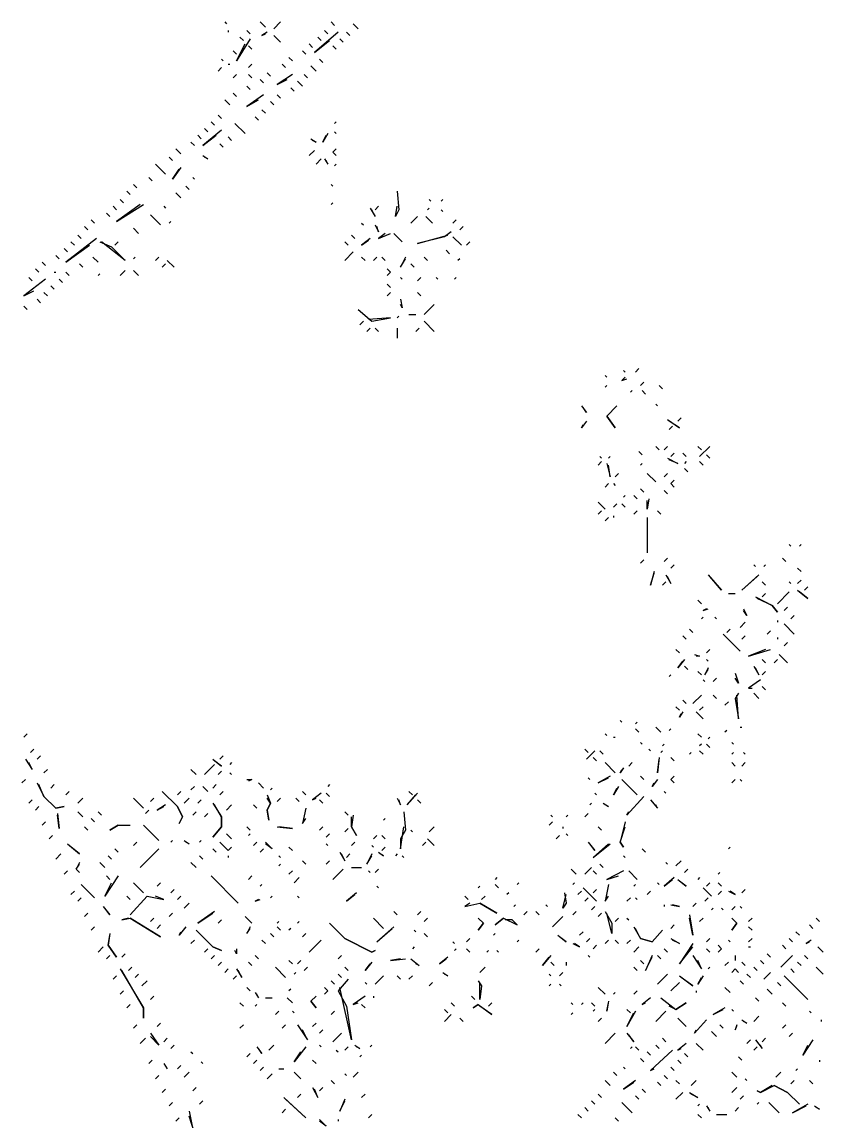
# Model space of a CAD drawing. Extents: x 1 to 2775, y -31 to 2075.
# Drawn here: x 1535.5 to 1614.5, y 611.1 to 719.5 of the extents above; entities that cross this region are included whole.
import ezdxf

# ---------------------------------------------------------------- set-up
doc = ezdxf.new("R2010")
doc.units = 0
doc.layers.add('LINEWORK', color=4, linetype='CONTINUOUS')

msp = doc.modelspace()

# ---------------------------------------------------------------- linework, layer by layer
at = {"layer": 'LINEWORK'}
for points in [[(1555.5, 719.5), (1555.6667, 719.3333)], [(1559, 719.5), (1559.5, 719)], [(1561, 719.5), (1560.3333, 718.8333)], [(1566, 719.5), (1566.3333, 719.1667)], [(1568.1667, 719.3333), (1568.6667, 718.8333)], [(1555.8333, 718.6667), (1555.8333, 718.5)], [(1558, 717.8333), (1556.6667, 715.6667), (1557.5, 717.3333)], [(1557, 718), (1557.3333, 717.6667)], [(1557.6667, 718.6667), (1558, 718.3333)], [(1559.6667, 718.5), (1559.1667, 718.1667), (1559.5, 718.3333)], [(1560.3333, 718.1667), (1561, 717.5)], [(1566.6667, 718.5), (1564.3333, 716.5), (1565.8333, 717.6667)], [(1564.6667, 718), (1565, 717.6667)], [(1565.3333, 718.6667), (1565.6667, 718.3333)], [(1566.8333, 717.8333), (1567.1667, 717.5)], [(1567.5, 718.5), (1567.8333, 718.1667)], [(1556.3333, 716.6667), (1556.6667, 716.3333)], [(1557.8333, 717.1667), (1558.1667, 716.8333)], [(1563.1667, 716.6667), (1563.5, 716.3333)], [(1563.8333, 717.3333), (1564.1667, 717)], [(1566.1667, 717.1667), (1566.5, 716.8333)], [(1555.1667, 715.8333), (1555.3333, 715.6667)], [(1561.8333, 716), (1562.1667, 715.6667)], [(1564.8333, 715.8333), (1565.1667, 715.5)], [(1555.1667, 715), (1554.8333, 714.6667)], [(1555.8333, 715.3333), (1556, 715.3333)], [(1558.1667, 715.3333), (1557.8333, 715)], [(1559.6667, 714.5), (1560, 714.1667)], [(1561.1667, 715.3333), (1561.5, 715)], [(1564, 715.1667), (1564.5, 714.6667)], [(1556.6667, 714.3333), (1556.3333, 714)], [(1557.8333, 714.3333), (1558.1667, 714)], [(1559, 713.8333), (1559.3333, 713.5)], [(1562.1667, 714.3333), (1560.6667, 713.3333), (1561.6667, 713.8333)], [(1562.6667, 713.6667), (1563.1667, 713.1667)], [(1563.3333, 714.3333), (1563.6667, 714)], [(1556.3333, 712.5), (1556.6667, 712.1667)], [(1557.6667, 713.1667), (1558, 712.8333)], [(1559.3333, 712.3333), (1557.6667, 711.1667), (1558.8333, 711.8333)], [(1560.6667, 712.3333), (1561, 712)], [(1562, 713), (1562.3333, 712.6667)], [(1555.5, 711.8333), (1556, 711.3333)], [(1560, 711.6667), (1560.3333, 711.3333)], [(1554.8333, 710.3333), (1555.1667, 710)], [(1558.5, 710.1667), (1558.8333, 709.8333)], [(1559.1667, 710.8333), (1559.5, 710.5)], [(1554.1667, 709.6667), (1554.5, 709.3333)], [(1556.5, 709.5), (1557.5, 708.5)], [(1566.5, 709.6667), (1566.3333, 709.5)], [(1552.8333, 708.3333), (1553.1667, 708)], [(1555.1667, 708.8333), (1553.3333, 707.3333), (1554.6667, 708.3333)], [(1553.5, 709), (1553.8333, 708.6667)], [(1555.8333, 708.1667), (1556.1667, 707.8333)], [(1564, 708), (1564.5, 707.6667), (1564.1667, 707.8333)], [(1565.6667, 708.5), (1565.1667, 707.6667), (1565.5, 708.3333)], [(1566.3333, 708.6667), (1566.5, 708.5)], [(1550.6667, 707), (1551.1667, 706.5)], [(1552.1667, 707.6667), (1552.5, 707.3333)], [(1555, 707.5), (1555.3333, 707.1667)], [(1566.5, 707), (1566.1667, 706.6667), (1566.5, 706.3333), (1566.1667, 706.6667)], [(1550, 706.1667), (1550.3333, 705.8333)], [(1553.3333, 706.3333), (1553.8333, 706), (1553.5, 706.1667)], [(1564.3333, 706.8333), (1563.8333, 706.3333)], [(1565, 706), (1564.5, 705.5)], [(1565.3333, 706), (1565.6667, 705.5), (1565.5, 705.8333)], [(1548.6667, 705.5), (1549.6667, 704.5)], [(1551.1667, 705.1667), (1550.3333, 704), (1551, 705)], [(1566.5, 705.5), (1566.3333, 705.3333)], [(1548, 704.1667), (1548.3333, 703.8333)], [(1552.3333, 704.1667), (1552.5, 704)], [(1545.8333, 702.8333), (1546.1667, 702.5)], [(1546.5, 703.5), (1546.8333, 703.1667)], [(1550.6667, 702.6667), (1551.1667, 702.1667)], [(1551.6667, 703.3333), (1552, 703)], [(1566, 703.5), (1566.1667, 703.3333)], [(1572.5, 702.8333), (1572.6667, 701), (1572.3333, 700.3333), (1572.5, 701.3333)], [(1547.1667, 701.5), (1544.8333, 699.8333), (1547.5, 701.5)], [(1545.1667, 702), (1545.5, 701.6667)], [(1566.1667, 701.6667), (1566, 701.5)], [(1575.6667, 702), (1575.8333, 701.8333)], [(1577, 702), (1576.8333, 701.8333)], [(1543.8333, 700.6667), (1544.1667, 700.3333)], [(1544.5, 701.3333), (1544.8333, 701)], [(1548.1667, 700.5), (1549.1667, 699.5)], [(1549.5, 701.3333), (1549.6667, 701.1667)], [(1569.8333, 701.1667), (1570.3333, 700.3333), (1570, 701)], [(1570.6667, 701.3333), (1570.3333, 701)], [(1575.6667, 701.1667), (1575.5, 701)], [(1576.8333, 701), (1577, 700.8333)], [(1541.6667, 699.3333), (1542, 699)], [(1542.3333, 700), (1542.6667, 699.6667)], [(1550.1667, 699.8333), (1550, 699.6667)], [(1569, 699.6667), (1569.1667, 699.5)], [(1570.3333, 699.5), (1570.6667, 698.8333), (1570.5, 699.3333)], [(1574.5, 700.3333), (1573.8333, 699.6667)], [(1575.3333, 700.3333), (1576, 699.6667)], [(1578.3333, 700), (1578, 699.6667)], [(1579, 699.3333), (1578.6667, 699)], [(1541, 698.5), (1541.3333, 698.1667)], [(1546.5, 699.1667), (1547, 698.6667)], [(1568, 698.5), (1568.3333, 698.1667)], [(1571.3333, 698.6667), (1570.6667, 698.1667), (1571.8333, 698.6667)], [(1572.1667, 698.6667), (1573, 697.8333)], [(1577.8333, 698.8333), (1577.1667, 698.3333), (1574.5, 697.6667), (1577.5, 698.5)], [(1578, 698.3333), (1578.8333, 697.5)], [(1539.6667, 697.1667), (1540, 696.8333)], [(1542.8333, 698.1667), (1539.8333, 695.8333), (1542.1667, 697.5)], [(1540.3333, 697.8333), (1540.6667, 697.5)], [(1543.1667, 697.8333), (1544.3333, 697.3333), (1545.6667, 696), (1543.3333, 697.8333)], [(1545, 697.8333), (1544.6667, 697.5)], [(1567.3333, 697.8333), (1567.6667, 697.5)], [(1569.8333, 698.1667), (1569, 697.5), (1569.6667, 698)], [(1579.6667, 697.8333), (1579.3333, 697.5)], [(1538.8333, 696.5), (1539.1667, 696.1667)], [(1542.5, 696.3333), (1543, 695.8333)], [(1546.6667, 696.3333), (1546.5, 696.1667)], [(1549, 696.3333), (1548.6667, 696)], [(1568.1667, 696.8333), (1567.3333, 696)], [(1569, 696.3333), (1569.3333, 696)], [(1570.5, 696.3333), (1570.1667, 696)], [(1571, 696.3333), (1571.3333, 696)], [(1573.3333, 696.3333), (1572.8333, 695.3333), (1573.3333, 696.1667)], [(1575.1667, 696.3333), (1575.5, 696)], [(1577.3333, 697), (1577.6667, 696.6667)], [(1578.6667, 696.1667), (1578.5, 696)], [(1536.8333, 695.1667), (1537.1667, 694.8333)], [(1537.5, 695.8333), (1537.8333, 695.5)], [(1541.1667, 695.6667), (1541.5, 695.3333)], [(1545.6667, 695), (1545.1667, 694.5)], [(1546.5, 695), (1547, 694.5)], [(1549.6667, 695.6667), (1549.3333, 695.3333)], [(1549.8333, 696), (1550.5, 695.3333)], [(1571.5, 695.1667), (1571.8333, 694.8333), (1571.5, 694.5), (1571.8333, 694.8333)], [(1573.8333, 695.6667), (1574.1667, 695.3333)], [(1537.8333, 694.1667), (1535.6667, 692.5), (1536.6667, 693)], [(1536.1667, 694.3333), (1536.5, 694)], [(1538.6667, 694.8333), (1538.8333, 694.8333)], [(1539.1667, 694.1667), (1539.5, 693.8333)], [(1539.8333, 694.8333), (1540.1667, 694.5)], [(1543.1667, 694.6667), (1543, 694.5)], [(1572.8333, 694.3333), (1573, 694.1667)], [(1574.8333, 694.3333), (1574.5, 694)], [(1576.3333, 694.3333), (1576.5, 694.1667)], [(1578.3333, 694.3333), (1578.1667, 694.1667)], [(1537.6667, 692.8333), (1538, 692.5)], [(1538.3333, 693.5), (1538.6667, 693.1667)], [(1571.5, 693.6667), (1571.8333, 693.3333)], [(1571.8333, 692.8333), (1571.5, 692.5)], [(1574.5, 692.8333), (1574.8333, 692.5)], [(1537, 692.1667), (1537.3333, 691.8333)], [(1572.8333, 692.1667), (1573, 691.3333), (1572.8333, 691.6667)], [(1535.6667, 691.5), (1536, 691.1667)], [(1568.6667, 691.1667), (1570, 690), (1571.8333, 690.3333), (1569.6667, 690.1667)], [(1573.6667, 690.6667), (1574.3333, 690.6667)], [(1576.1667, 691.6667), (1575.1667, 690.6667)], [(1569.1667, 690), (1568.8333, 689.6667)], [(1572.6667, 690.5), (1572.5, 690.3333)], [(1575.1667, 690), (1576.1667, 689)], [(1569.8333, 689.3333), (1569.5, 689)], [(1570.3333, 689.3333), (1570.6667, 689)], [(1572.5, 689.3333), (1572.5, 688.3333)], [(1574.6667, 689.3333), (1574.3333, 689)], [(1596.3333, 685.3333), (1596, 685)], [(1593, 684.6667), (1593.1667, 684.5)], [(1595, 684.5), (1594.6667, 684.1667), (1595.1667, 684.3333)], [(1594.8333, 685.1667), (1595, 685)], [(1593.1667, 683.6667), (1593, 683.5)], [(1595.6667, 683.1667), (1595.5, 683)], [(1596.8333, 684), (1596.5, 683.6667)], [(1596.6667, 683.1667), (1597, 682.8333)], [(1598.3333, 683.6667), (1598.6667, 683.3333)], [(1590.6667, 681.6667), (1591.1667, 681), (1590.8333, 681.5)], [(1594.1667, 681.6667), (1593.1667, 680.6667), (1594, 679.5), (1593.1667, 680.6667)], [(1598, 681.8333), (1598.1667, 681.6667)], [(1591.1667, 680.1667), (1590.6667, 679.5), (1590.8333, 679.8333)], [(1599.1667, 680.3333), (1600.3333, 679.5), (1599.3333, 680.1667)], [(1600.5, 680.5), (1600.1667, 680.1667)], [(1599.6667, 679.6667), (1599.3333, 679.3333)], [(1598, 677.6667), (1598.3333, 677.3333)], [(1599.1667, 677.6667), (1598.8333, 677.3333)], [(1602.1667, 677.6667), (1602.5, 677.3333)], [(1603.3333, 677.6667), (1602.3333, 676.6667)], [(1592.5, 676.6667), (1592.6667, 676.5)], [(1593.5, 676.6667), (1593.3333, 676.5)], [(1596.3333, 677.1667), (1596.6667, 676.8333)], [(1599.8333, 677), (1599.5, 676.6667)], [(1600.6667, 677), (1601, 676.6667)], [(1603, 676.8333), (1603.3333, 676.5)], [(1592.6667, 676.1667), (1592.3333, 675.8333)], [(1593.1667, 676), (1593.5, 674.6667), (1593.3333, 675.8333)], [(1596.6667, 676), (1596.5, 675.8333)], [(1599.1667, 676.5), (1600.1667, 676), (1599.3333, 676.3333)], [(1601, 676.1667), (1600.8333, 676)], [(1600.8333, 675.5), (1601.1667, 675.1667)], [(1602.3333, 676.1667), (1602.6667, 675.8333)], [(1594.3333, 675), (1594, 674.6667)], [(1597.1667, 675), (1598, 674.1667)], [(1599.1667, 675), (1598.8333, 674.6667)], [(1593.3333, 674), (1593, 673.6667)], [(1593.8333, 674), (1594, 673.8333)], [(1596.5, 673.5), (1596.8333, 673.1667)], [(1598.8333, 673.3333), (1599.1667, 673)], [(1599.8333, 674.3333), (1599.5, 674), (1599.8333, 673.6667), (1599.5, 674)], [(1595, 672.8333), (1594.8333, 672.6667)], [(1595.8333, 672.8333), (1596.1667, 672.5)], [(1597.3333, 672.5), (1597.1667, 671.5), (1597.1667, 672.3333)], [(1592.3333, 672.1667), (1593, 671.5)], [(1592.6667, 671.3333), (1592.3333, 671)], [(1594.1667, 672), (1593.8333, 671.6667)], [(1594.6667, 672), (1595, 671.6667)], [(1596.1667, 671.3333), (1595.8333, 671)], [(1598.1667, 671.3333), (1598.5, 671)], [(1593.3333, 670.6667), (1593, 670.3333)], [(1593.8333, 670.8333), (1593.8333, 670.6667)], [(1597.1667, 670.6667), (1597.1667, 667.1667)], [(1611.1667, 668), (1611.3333, 667.8333)], [(1612.3333, 668), (1612.1667, 667.8333)], [(1596.8333, 666.5), (1596.5, 666.1667)], [(1599.1667, 666.6667), (1598.8333, 666.3333)], [(1599.8333, 666), (1599.5, 665.6667)], [(1607.6667, 666), (1607.8333, 665.8333)], [(1608.8333, 666), (1608.6667, 665.8333)], [(1610.5, 666.6667), (1610.8333, 666.3333)], [(1597.8333, 665.3333), (1597.5, 664), (1597.8333, 665.1667)], [(1599, 665), (1599.5, 664.1667), (1599.1667, 664.8333)], [(1603.1667, 665), (1604.5, 663.5), (1603.3333, 664.8333)], [(1608.1667, 665), (1606.5, 663.5), (1608, 664.8333)], [(1612, 665.6667), (1612.3333, 665.3333)], [(1599, 664.3333), (1598.6667, 664)], [(1608.5, 664.3333), (1608.8333, 664)], [(1611.1667, 664.3333), (1611.3333, 664.1667)], [(1612.3333, 664.5), (1612, 664.1667)], [(1613, 663.8333), (1612.6667, 663.5)], [(1602.1667, 662.5), (1602.5, 662.1667)], [(1605.1667, 663.1667), (1605.8333, 663.1667)], [(1607.8333, 662.8333), (1609.5, 662), (1610, 661.3333), (1609.5, 662), (1608, 662.6667)], [(1608.8333, 663.1667), (1608.5, 662.8333)], [(1611.1667, 663.3333), (1610, 662.1667)], [(1612, 663.5), (1613, 662.6667), (1612.1667, 663.3333)], [(1603, 661.6667), (1602.6667, 661.5), (1603.1667, 661.6667)], [(1606.6667, 661.6667), (1607, 661), (1606.6667, 661.5)], [(1611, 661.8333), (1610.6667, 661.5)], [(1602.6667, 660.8333), (1602.5, 660.6667)], [(1603.8333, 660.8333), (1604, 660.6667)], [(1606.8333, 660.3333), (1606.3333, 659.8333)], [(1610, 660.5), (1610, 660.3333)], [(1611.6667, 661), (1611.3333, 660.6667)], [(1601.3333, 659.6667), (1601.6667, 659.3333)], [(1605.3333, 659.6667), (1605, 659.3333)], [(1609.3333, 659.5), (1609, 659.1667)], [(1610.6667, 660.1667), (1611.6667, 659.1667)], [(1600.6667, 659), (1601, 658.6667)], [(1604.6667, 659.1667), (1606.3333, 657.5)], [(1606.8333, 659), (1606.5, 658.6667)], [(1610, 658.8333), (1610, 658.6667)], [(1611, 658.3333), (1610.6667, 658)], [(1600, 657.6667), (1600.3333, 657.3333)], [(1601.8333, 657.1667), (1602.3333, 657), (1602, 657)], [(1603.3333, 657.6667), (1603, 657.3333)], [(1608.8333, 657.6667), (1607.1667, 657), (1609.3333, 657.6667)], [(1610.1667, 657.1667), (1611, 656.3333)], [(1600.8333, 656.6667), (1600.1667, 655.8333), (1600.6667, 656.5)], [(1600.8333, 656), (1601.1667, 655.6667)], [(1603, 656.6667), (1603.1667, 656.5)], [(1607.6667, 656), (1608.1667, 655.1667), (1607.8333, 655.8333)], [(1608.5, 656.6667), (1608.8333, 656.3333)], [(1610, 656.6667), (1609.6667, 656.3333)], [(1599.5, 655.1667), (1599.3333, 655)], [(1602.1667, 655.5), (1602.5, 655.1667)], [(1603.1667, 655.8333), (1602.8333, 655.1667), (1603.1667, 655.6667)], [(1605.8333, 655.3333), (1606.1667, 654.3333), (1605.8333, 654.8333)], [(1608.8333, 655.5), (1608.5, 655.1667)], [(1602.6667, 654.6667), (1602.8333, 654.5)], [(1604, 654.8333), (1603.6667, 654.5)], [(1608.3333, 654.6667), (1607.1667, 653.8333), (1607.5, 653.8333)], [(1608.5, 654), (1608.8333, 653.6667)], [(1602.5, 653.1667), (1601.6667, 652.3333)], [(1603.6667, 653.1667), (1604, 652.8333)], [(1606.1667, 653.3333), (1605.8333, 652.8333), (1606.1667, 650.8333), (1606, 653.1667)], [(1607.6667, 653.3333), (1608.1667, 652.8333)], [(1600, 652), (1600.3333, 651.6667)], [(1600.6667, 652.6667), (1601, 652.3333)], [(1602.6667, 652), (1602.3333, 651.6667)], [(1605.1667, 652.5), (1604.8333, 652.1667)], [(1594.5, 650.6667), (1594.6667, 650.5)], [(1596.1667, 650.5), (1596, 650.3333)], [(1600.6667, 651.5), (1600.3333, 651), (1600.5, 651.3333)], [(1602, 651.5), (1602.6667, 650.8333)], [(1596, 649.8333), (1596.3333, 649.5)], [(1598, 650), (1598.5, 649.5)], [(1599.5, 649.8333), (1599.3333, 649.6667)], [(1605, 649.6667), (1604.8333, 649.5)], [(1606.3333, 650), (1606.5, 650)], [(1536, 649.3333), (1535.6667, 649)], [(1593, 649.3333), (1593.1667, 649.1667)], [(1593.8333, 649), (1594, 649)], [(1596.5, 648.5), (1596.6667, 648.3333)], [(1598.8333, 648.3333), (1598.6667, 648.1667)], [(1602.1667, 649.3333), (1602.5, 649)], [(1602.5, 648.3333), (1602.3333, 648.1667)], [(1603, 648.3333), (1603.3333, 648)], [(1603.3333, 649), (1603.1667, 648.8333)], [(1605.5, 648.5), (1605.6667, 648.3333)], [(1536.6667, 647.8333), (1536.3333, 647.5)], [(1591, 647.8333), (1591.3333, 647.5)], [(1592, 647.6667), (1591.1667, 646.8333)], [(1592.5, 647.6667), (1592.8333, 647.3333)], [(1597.3333, 647.8333), (1597.5, 647.6667)], [(1598.6667, 647.6667), (1598.5, 647.5)], [(1601.5, 647.5), (1601.3333, 647.3333)], [(1602.3333, 647.6667), (1602.6667, 647.3333)], [(1605.6667, 647.5), (1605.5, 647.3333)], [(1606.6667, 647.5), (1606.8333, 647.3333)], [(1535.8333, 646.8333), (1536.5, 645.8333), (1536.1667, 646.5)], [(1537.3333, 647.1667), (1537, 646.8333)], [(1554.5, 646.3333), (1553.5, 645.3333)], [(1554.3333, 646.8333), (1555.1667, 646.1667), (1554.5, 646.6667)], [(1555.3333, 647.1667), (1555, 646.8333)], [(1556.1667, 646.5), (1556, 646.3333)], [(1591.8333, 647), (1592.1667, 646.6667)], [(1593, 646.5), (1594, 645.5)], [(1595.6667, 646.5), (1595.3333, 646.1667)], [(1598.3333, 647), (1598.1667, 645.5), (1598.3333, 646.8333)], [(1599.5, 647), (1599.8333, 646.6667)], [(1605.5, 646.5), (1605.8333, 646.1667)], [(1606.8333, 646.5), (1606.5, 646.1667)], [(1538, 645.8333), (1537.6667, 645.5)], [(1552.1667, 645.8333), (1552.6667, 645.3333)], [(1555.1667, 645.6667), (1554.8333, 645.3333)], [(1556, 645.5), (1556.1667, 645.3333)], [(1593.5, 645.1667), (1592.3333, 644.5), (1593.3333, 645)], [(1594.8333, 646), (1594.5, 645.5), (1594.6667, 645.8333)], [(1596.5, 645.1667), (1596.8333, 644.8333)], [(1599.8333, 645.1667), (1599.5, 644.8333), (1599.8333, 644.5), (1599.5, 644.8333)], [(1535.8333, 644.8333), (1535.5, 644.5)], [(1537, 644.5), (1537.6667, 643.1667), (1538.8333, 642), (1539.6667, 642.1667), (1538.8333, 642), (1537.6667, 643.1667), (1537.1667, 644.3333)], [(1538.6667, 644.3333), (1538.3333, 644)], [(1552.5, 644.1667), (1552.1667, 643.8333)], [(1553.3333, 644.1667), (1553.8333, 643.6667)], [(1554.6667, 644.3333), (1554.3333, 644)], [(1557.6667, 644.8333), (1558.1667, 644.8333), (1557.8333, 644.6667)], [(1558.8333, 644.5), (1559.3333, 644)], [(1560.1667, 644), (1560, 643.8333)], [(1565.8333, 644.3333), (1565.6667, 644.1667)], [(1591.3333, 645), (1591.5, 644.8333)], [(1594.3333, 644.1667), (1593.8333, 643.3333), (1594.1667, 644)], [(1594.6667, 644.8333), (1596.1667, 643.3333)], [(1598.1667, 644.8333), (1597.6667, 644.1667), (1597.8333, 644.5)], [(1605.8333, 644.8333), (1605.5, 644.5)], [(1606.3333, 644.8333), (1606.5, 644.6667)], [(1540.1667, 643.6667), (1539.8333, 643.3333)], [(1541.5, 643), (1541, 642.5)], [(1546.5, 643), (1547.5, 642)], [(1548.5, 643), (1548.1667, 642.6667)], [(1549.3333, 643.6667), (1550.8333, 642.1667), (1551.3333, 641.1667), (1551, 640.5), (1551.3333, 641.1667), (1550.8333, 642.1667)], [(1551.1667, 643.6667), (1550.8333, 643.3333)], [(1552, 643), (1551.5, 642.5)], [(1555.3333, 643.6667), (1555, 643.3333)], [(1559.6667, 643.3333), (1560, 642.5), (1559.6667, 641.8333), (1559.8333, 640.8333), (1559.6667, 641.8333), (1560, 642.5), (1559.6667, 643)], [(1561, 643), (1560.6667, 642.6667)], [(1562.5, 643), (1562.8333, 642.6667)], [(1563.1667, 643.6667), (1563.5, 643.3333)], [(1565, 643.5), (1564.1667, 642.8333), (1564.5, 643)], [(1565.5, 643.5), (1565.8333, 643.1667)], [(1572.5, 643), (1572.8333, 642.3333), (1572.6667, 642.8333)], [(1574.5, 643.5), (1573.5, 642.3333), (1574.3333, 643.3333)], [(1573.6667, 643.6667), (1574, 643.3333)], [(1592, 643.5), (1592.1667, 643.3333)], [(1596.8333, 643.1667), (1595.1667, 641.3333), (1595.3333, 641.6667)], [(1598.8333, 643.6667), (1599, 643.5)], [(1536.5, 642.8333), (1536.1667, 642.5)], [(1537.1667, 642.1667), (1536.8333, 641.8333)], [(1548, 641.8333), (1547.6667, 641.5)], [(1549.6667, 642.3333), (1548.8333, 641.8333), (1549.5, 642.1667)], [(1553.1667, 642.8333), (1552.8333, 642.5)], [(1554.3333, 642.5), (1555.1667, 641.1667), (1555.1667, 640.1667), (1554.3333, 639.1667), (1555.1667, 640.1667), (1555.1667, 641.1667), (1554.5, 642.3333)], [(1556.1667, 642.3333), (1555.6667, 641.8333)], [(1558.3333, 642.3333), (1558.6667, 642)], [(1563.5, 642), (1563.1667, 640.5), (1563.5, 641)], [(1564.8333, 642.8333), (1565.1667, 642.5)], [(1574.5, 642.8333), (1574.8333, 642.5)], [(1591.6667, 642.5), (1591.5, 642.3333)], [(1592.8333, 642.5), (1593.3333, 642.1667), (1593, 642.3333)], [(1597.5, 642.8333), (1598.1667, 642), (1598, 642.3333)], [(1539, 641.5), (1539.1667, 640), (1539, 641.3333)], [(1541, 641.6667), (1541.5, 641.1667)], [(1542.3333, 641), (1542.6667, 640.6667)], [(1543, 641.6667), (1543.3333, 641.3333)], [(1552.6667, 641.6667), (1552.3333, 641.3333)], [(1553.8333, 641.5), (1553.5, 641.1667)], [(1567.3333, 641.6667), (1567.6667, 641.3333)], [(1568.1667, 641.3333), (1568, 640.1667), (1568.5, 639.3333), (1568, 640.1667), (1568, 641.1667)], [(1571.3333, 641), (1571.1667, 640.8333)], [(1573.1667, 641.6667), (1573.3333, 639.8333), (1572.8333, 639), (1572.8333, 638), (1573.1667, 640.1667)], [(1587.6667, 641.3333), (1587.8333, 641.1667)], [(1589.3333, 641.3333), (1589.1667, 641.1667)], [(1591.3333, 641.5), (1591, 641.1667)], [(1537.8333, 640.6667), (1537.5, 640.3333)], [(1541.6667, 640.1667), (1542, 639.8333)], [(1545, 640.3333), (1544.1667, 639.8333), (1545, 640.3333), (1546.1667, 640.3333)], [(1547.5, 640.3333), (1549, 638.8333)], [(1557.6667, 640.1667), (1558, 639.8333)], [(1560.6667, 640.1667), (1562.1667, 640), (1560.8333, 640.1667)], [(1565.1667, 640.1667), (1564.8333, 639.8333)], [(1567.6667, 640), (1567.3333, 639.6667)], [(1573.8333, 639.8333), (1574, 639.6667)], [(1576.1667, 640.1667), (1575.6667, 639.6667)], [(1587.8333, 640.6667), (1587.5, 640.3333)], [(1588.8333, 640.1667), (1588.8333, 640)], [(1592.3333, 640.1667), (1592.6667, 639.8333)], [(1595, 640.6667), (1594.5, 638.6667), (1594.8333, 638.1667), (1594.5, 638.6667), (1595, 640.1667)], [(1538.5, 639.3333), (1538.1667, 639)], [(1546.8333, 638.6667), (1546.5, 638.3333)], [(1550.3333, 638.8333), (1550.1667, 638.6667)], [(1551.5, 638.8333), (1552, 638.5), (1551.6667, 638.6667)], [(1553.1667, 638.8333), (1553, 638.6667)], [(1555, 638.6667), (1555.8333, 637.8333), (1556.1667, 638.1667), (1555.8333, 637.8333)], [(1555.6667, 639.5), (1556.1667, 639)], [(1558, 639.5), (1557.8333, 639.3333)], [(1558.6667, 638.6667), (1558.3333, 638.3333)], [(1559.5, 638.6667), (1560.1667, 638), (1559.5, 638.5)], [(1565.8333, 639.5), (1565.5, 639.1667)], [(1568.3333, 638.6667), (1568, 638.3333)], [(1570.5, 639.3333), (1570.1667, 639)], [(1571, 639.3333), (1571.3333, 639)], [(1575.3333, 638.6667), (1575, 638.3333)], [(1575.5, 639), (1576.1667, 638.3333)], [(1588.5, 639.3333), (1588.1667, 639)], [(1589.1667, 639.5), (1589.3333, 639.3333)], [(1591.3333, 638.6667), (1592, 637.8333), (1591.5, 638.5)], [(1539.3333, 637.5), (1538.8333, 637)], [(1540, 638.5), (1541.1667, 637.5), (1540.1667, 638.3333)], [(1544.6667, 638), (1545, 637.6667)], [(1549, 638), (1547.1667, 636.1667)], [(1554.3333, 638), (1554.6667, 637.6667)], [(1559.3333, 638), (1559, 637.6667)], [(1561.8333, 638.1667), (1562.1667, 637.8333)], [(1565.5, 638.5), (1565.6667, 638.3333)], [(1566.8333, 637.6667), (1567.3333, 636.8333), (1567, 637.5)], [(1567.8333, 637.5), (1567.5, 637.1667)], [(1570, 637.5), (1569.5, 636.5), (1570, 637.3333)], [(1570, 638.3333), (1570.1667, 638.1667)], [(1570.6667, 637.6667), (1571.1667, 637.3333), (1570.8333, 637.5)], [(1571.3333, 638.1667), (1571, 637.8333)], [(1572.5, 637.5), (1572.3333, 637.3333)], [(1593.3333, 638.5), (1591.8333, 637.1667), (1593.5, 638.5)], [(1596.6667, 638), (1597, 637.6667)], [(1605.3333, 638.1667), (1605.1667, 638)], [(1541.1667, 636.6667), (1540.8333, 636), (1541.1667, 635.6667), (1540.8333, 636), (1541.1667, 636.5)], [(1543.1667, 636.6667), (1543.6667, 636.1667)], [(1544, 637.3333), (1544.3333, 637)], [(1552.1667, 636.6667), (1552.6667, 636.1667)], [(1553, 637.3333), (1553.3333, 637)], [(1555.8333, 637.3333), (1555.8333, 637.1667)], [(1560.8333, 637.3333), (1561, 637.1667)], [(1561, 636.5), (1560.8333, 636.3333)], [(1563.1667, 636.8333), (1563.5, 636.5)], [(1565.8333, 636.8333), (1565.5, 636.5)], [(1573, 637.3333), (1573.1667, 637.1667)], [(1592.5, 636.5), (1592.8333, 636.1667)], [(1594.8333, 637.3333), (1595, 637.1667)], [(1599, 636.6667), (1599.1667, 636.5)], [(1600.5, 636.8333), (1600, 636.3333)], [(1540, 635.8333), (1539.6667, 635.5)], [(1545, 635.3333), (1543.6667, 633.3333), (1544.3333, 634.6667)], [(1543.8333, 635.3333), (1544.1667, 635)], [(1554.1667, 635.3333), (1556.8333, 632.6667)], [(1558.1667, 635.3333), (1557.8333, 635)], [(1562.1667, 635.8333), (1561.8333, 635.5)], [(1567.1667, 636), (1566.1667, 635)], [(1568, 636.1667), (1569, 636.1667)], [(1569.6667, 635.8333), (1569.8333, 635.6667)], [(1570.6667, 636), (1570.3333, 635.6667)], [(1589.6667, 636), (1590.1667, 635.5)], [(1591.6667, 636.1667), (1591, 635.5)], [(1591.8333, 635.8333), (1592.1667, 635.5)], [(1594.8333, 635.8333), (1593.1667, 635), (1594.3333, 635.3333)], [(1595.3333, 635.8333), (1596.1667, 635)], [(1601.1667, 636), (1600.8333, 635.6667)], [(1604.3333, 635.6667), (1604.1667, 635.5)], [(1541.3333, 634.5), (1542.6667, 633.1667), (1541.5, 634.3333)], [(1546.5, 634.6667), (1547.5, 633.6667)], [(1549.1667, 634.6667), (1548.8333, 634.3333)], [(1559.1667, 634.5), (1559, 634.3333)], [(1562.8333, 635.1667), (1562.3333, 634.6667)], [(1570.5, 634.3333), (1570.6667, 634.1667)], [(1580.6667, 634.3333), (1580.5, 634.1667)], [(1582.3333, 635.1667), (1582.1667, 635)], [(1582.1667, 634.5), (1582.5, 634.1667)], [(1584.5, 634.6667), (1584.3333, 634.5)], [(1590, 634.6667), (1589.8333, 634.5)], [(1593.3333, 634.5), (1593, 632.8333), (1593.3333, 633.3333)], [(1596, 634.5), (1595.8333, 634.3333)], [(1598.1667, 634.6667), (1598.3333, 634.5)], [(1599.8333, 635.1667), (1598.8333, 634.3333), (1599.6667, 635)], [(1600.1667, 635), (1601, 634.3333), (1600.3333, 634.8333)], [(1602.3333, 635.1667), (1602.1667, 635)], [(1603.3333, 634.6667), (1603, 634.3333)], [(1604.1667, 634.6667), (1604.5, 634.3333)], [(1540.6667, 633.8333), (1540.3333, 633.5)], [(1541.3333, 633.1667), (1541, 632.8333)], [(1545.8333, 633.3333), (1546.1667, 633)], [(1547.8333, 633.3333), (1546.1667, 631.5), (1547.8333, 633.3333), (1549.5, 633), (1548.6667, 633.3333)], [(1550.5, 634), (1550.1667, 633.6667)], [(1551.1667, 633.3333), (1550.8333, 633)], [(1560.1667, 633.3333), (1560, 633.1667)], [(1562.6667, 633.3333), (1562.8333, 633.1667)], [(1568.5, 633.6667), (1567.5, 632.8333), (1568.3333, 633.5)], [(1579.1667, 633.3333), (1579.5, 633)], [(1581.1667, 633.3333), (1580.8333, 633)], [(1583.5, 633.6667), (1583.3333, 633.5)], [(1589, 633.6667), (1589.1667, 632.6667), (1588.8333, 632.1667), (1589.1667, 633.5)], [(1590.6667, 633.8333), (1590.3333, 633.5)], [(1590.8333, 634.1667), (1592.1667, 632.8333)], [(1591.3333, 633.1667), (1591, 632.8333)], [(1592.1667, 634), (1591.8333, 633.6667)], [(1595.5, 633.1667), (1595.1667, 632.8333)], [(1596, 633.1667), (1596.1667, 633)], [(1597.5, 633.8333), (1597.1667, 633.5)], [(1602.6667, 634.1667), (1603.5, 633.3333)], [(1603.1667, 633.1667), (1602.8333, 632.8333)], [(1604.5, 633.8333), (1604.1667, 633.5)], [(1605.1667, 633.8333), (1605.8333, 633.5), (1605.3333, 633.8333)], [(1606.8333, 634), (1606.5, 633.6667)], [(1543.5, 632.3333), (1544.1667, 631.5), (1543.6667, 632.1667)], [(1552, 632.6667), (1551.5, 632.1667)], [(1558.8333, 633), (1558.5, 632.8333), (1559, 633)], [(1579.6667, 632.6667), (1579.1667, 632.3333), (1580.6667, 632.6667), (1582.3333, 631.6667), (1580.6667, 632.6667)], [(1584.1667, 632.5), (1584, 632.3333)], [(1587.1667, 632.5), (1587.3333, 632.3333)], [(1592, 632.3333), (1591.6667, 632)], [(1598.8333, 632.5), (1598.8333, 632.3333)], [(1599.5, 632.5), (1600.3333, 632.3333), (1599.6667, 632.5)], [(1602, 632.6667), (1601.6667, 632.3333)], [(1603.6667, 632.1667), (1603.5, 632)], [(1604.5, 632.1667), (1604.6667, 632)], [(1605.8333, 632.3333), (1605.5, 632)], [(1606.3333, 632.3333), (1606.5, 632.1667)], [(1542, 631.6667), (1541.6667, 631.3333)], [(1546, 631.1667), (1545.3333, 631), (1546.1667, 631.1667), (1549.1667, 629.3333), (1546.1667, 631.1667)], [(1548.5, 631.1667), (1548.1667, 630.8333)], [(1550.3333, 631.6667), (1550, 631.3333)], [(1554.5, 631.8333), (1552.8333, 630.6667), (1554.3333, 631.6667)], [(1555.1667, 631), (1554.8333, 630.6667)], [(1557.5, 631.3333), (1558.1667, 630.6667)], [(1570.1667, 631.1667), (1571.1667, 630.1667)], [(1572.1667, 631.8333), (1572.5, 631.5)], [(1574.8333, 631.8333), (1574.5, 631.5)], [(1575.5, 631.1667), (1575.1667, 630.8333)], [(1580.5, 631.1667), (1581, 630.6667), (1580.5, 630), (1581, 630.6667)], [(1583, 631.1667), (1582.1667, 630.5), (1583, 631.1667), (1584.3333, 630.5), (1583.8333, 631), (1583.1667, 631)], [(1585.3333, 631.8333), (1585, 631.5)], [(1586.1667, 631.8333), (1586.5, 631.5)], [(1588.8333, 631.3333), (1587.8333, 630.3333)], [(1590.1667, 631.8333), (1589.8333, 631.5)], [(1592.6667, 631.6667), (1592.3333, 631.3333)], [(1593, 631.8333), (1593.6667, 630.6667), (1593.6667, 629.6667), (1593.1667, 631.6667)], [(1594.3333, 631.1667), (1594, 630.8333)], [(1595.1667, 631.1667), (1595.3333, 631)], [(1601.3333, 631.5), (1601.6667, 629.5), (1601.3333, 631.1667)], [(1602.6667, 631.1667), (1602.3333, 630.8333)], [(1605.5, 631.1667), (1606, 630.6667), (1605.5, 630), (1606, 630.6667)], [(1607.5, 631.1667), (1607.1667, 630.8333)], [(1613.8333, 631.1667), (1614.1667, 630.8333)], [(1542.6667, 630.3333), (1542.3333, 630)], [(1549.1667, 630.5), (1548.8333, 630.1667)], [(1551.6667, 630.3333), (1551, 629.5), (1551.1667, 629.8333)], [(1552.6667, 630), (1554.3333, 628.3333), (1555.1667, 628), (1554.3333, 628.3333)], [(1558, 630.3333), (1557.6667, 629.6667), (1558, 630.1667)], [(1560.8333, 630.8333), (1560.6667, 630.6667)], [(1560.6667, 630.3333), (1561, 630)], [(1562, 630.1667), (1561.8333, 630)], [(1562.8333, 630.8333), (1562.6667, 630.6667)], [(1565.8333, 630.6667), (1567.3333, 629.1667), (1570, 627.8333), (1570.3333, 628), (1570, 627.8333), (1567.3333, 629.1667)], [(1572.1667, 630.3333), (1570.5, 628.8333), (1572, 630.1667)], [(1574.1667, 630), (1574.3333, 629.8333)], [(1595.8333, 630.3333), (1596.5, 629.1667), (1597.6667, 628.8333), (1598.6667, 630), (1597.6667, 628.8333), (1596.5, 629.1667), (1596, 630.1667)], [(1599.8333, 630.5), (1599.5, 630.1667)], [(1607.1667, 630.3333), (1607.5, 630)], [(1613.1667, 630.5), (1613.5, 630.1667)], [(1544.1667, 629.6667), (1544, 628.5), (1544.8333, 627.3333), (1544, 628.5), (1544.1667, 629.5)], [(1552.5, 629), (1552.1667, 628.6667)], [(1559.1667, 629), (1559.5, 628.6667)], [(1560, 629.6667), (1560.3333, 629.3333)], [(1563.5, 629.6667), (1563.1667, 629.3333)], [(1565, 629), (1563.8333, 627.8333)], [(1575.1667, 629.6667), (1575.5, 629.3333)], [(1578, 628.8333), (1578.1667, 628.6667)], [(1579.6667, 629.1667), (1579.3333, 628.8333)], [(1582.1667, 629.6667), (1582, 629.5)], [(1584.5, 629), (1584.3333, 628.8333)], [(1588.3333, 629.5), (1589.1667, 628.8333), (1588.5, 629.3333)], [(1590.8333, 629.8333), (1590.5, 629.5)], [(1591.5, 629.1667), (1591.1667, 628.8333)], [(1593.3333, 629), (1593, 628.6667)], [(1594, 629), (1594.3333, 628.6667)], [(1595.5, 629), (1595.1667, 628.6667)], [(1599.5, 629.1667), (1600.3333, 628.6667), (1599.6667, 629)], [(1603.3333, 629.1667), (1603, 628.8333)], [(1605.1667, 629), (1605.3333, 628.8333)], [(1607.5, 629.1667), (1607.1667, 628.8333)], [(1611.1667, 629.1667), (1611.5, 628.8333)], [(1611.8333, 629.8333), (1612.1667, 629.5)], [(1613.3333, 629), (1612.8333, 628.6667), (1613.1667, 628.8333)], [(1543.5, 628.3333), (1543, 627.8333)], [(1553.8333, 628.1667), (1553.5, 627.8333)], [(1556.6667, 628.1667), (1556.6667, 627.6667), (1556.5, 628)], [(1574.1667, 628.3333), (1574, 628.1667)], [(1578.3333, 628.1667), (1578.1667, 628)], [(1579.3333, 628.1667), (1579.6667, 627.8333)], [(1581.5, 628), (1581.3333, 627.8333)], [(1582.3333, 628), (1582.5, 627.8333)], [(1586.5, 628.1667), (1586.1667, 627.8333)], [(1589.8333, 628.6667), (1590.5, 628.3333), (1590, 628.6667)], [(1592.1667, 628.5), (1591.8333, 628.1667)], [(1596.3333, 628.3333), (1595.8333, 627.8333)], [(1598.8333, 628.1667), (1599.1667, 627.8333)], [(1601.6667, 628.6667), (1600.3333, 626.6667), (1601.6667, 628.3333)], [(1603, 628.1667), (1603.3333, 627.8333)], [(1604.1667, 628.5), (1604.5, 628.1667), (1604.1667, 627.8333), (1604.5, 628.1667)], [(1607.1667, 628.3333), (1607.3333, 628.3333)], [(1610.5, 628.5), (1610.8333, 628.1667)], [(1614, 628.3333), (1614.5, 627.8333)], [(1544.1667, 627.5), (1543.8333, 627.1667)], [(1545.6667, 627.6667), (1545.3333, 627.3333)], [(1554.5, 627.5), (1554.1667, 627.1667)], [(1555.1667, 626.8333), (1554.8333, 626.5)], [(1557.8333, 626.8333), (1558.1667, 626.5)], [(1558.5, 627.5), (1558.8333, 627.1667)], [(1561.8333, 627), (1562.1667, 626.6667)], [(1563, 627), (1562.6667, 626.6667)], [(1567, 627.5), (1566.6667, 627.1667)], [(1570, 626.8333), (1569.3333, 626), (1569.8333, 626.6667)], [(1572.8333, 627.1667), (1571.8333, 627), (1573.3333, 627.1667)], [(1573.8333, 627.1667), (1574.6667, 626.5), (1574.3333, 626.6667)], [(1577.5, 627.3333), (1576.6667, 626.6667), (1577.3333, 627.1667)], [(1587.6667, 627.5), (1586.8333, 626.5), (1587.5, 627.3333)], [(1587.6667, 626.8333), (1588, 626.5)], [(1589.1667, 626.8333), (1589.1667, 626.5)], [(1591.3333, 627.5), (1591.5, 627.3333)], [(1596.5, 627), (1596.8333, 626.6667)], [(1597.6667, 627.5), (1597, 626), (1597.6667, 627.3333)], [(1598.1667, 627.5), (1598.5, 627.1667)], [(1601.6667, 627.5), (1602.5, 626.1667), (1602.1667, 627)], [(1605.1667, 626.8333), (1604.8333, 626.5)], [(1605.8333, 627.5), (1605.8333, 627)], [(1606.5, 626.8333), (1606.8333, 626.5)], [(1608.3333, 627), (1608.6667, 626.6667)], [(1609, 627.6667), (1609.3333, 627.3333)], [(1611.5, 627.5), (1610.3333, 626.3333)], [(1612, 626.8333), (1612.3333, 626.5)], [(1612.6667, 627.5), (1613, 627.1667)], [(1545.1667, 626.1667), (1547.5, 622.3333), (1547.5, 621.3333), (1547.5, 622.3333), (1545.3333, 626)], [(1546.3333, 626.3333), (1546, 626)], [(1547, 625.6667), (1546.6667, 625.3333)], [(1555.8333, 626.1667), (1555.5, 625.8333)], [(1556.6667, 626.1667), (1557.1667, 625.3333), (1556.8333, 626)], [(1560.5, 626.3333), (1561.5, 625.3333)], [(1562.5, 625.8333), (1562.3333, 625.6667)], [(1563.6667, 626.3333), (1563.3333, 626)], [(1566.6667, 625.6667), (1567, 625.3333)], [(1567.3333, 626.3333), (1567.6667, 626)], [(1577, 625.8333), (1577.5, 625.5), (1577.1667, 625.6667)], [(1581.1667, 626.3333), (1580.6667, 625.8333)], [(1587.5, 625.6667), (1587.6667, 625.5)], [(1588.8333, 625.8333), (1588.5, 625.5)], [(1595.8333, 626.3333), (1596.1667, 626)], [(1599.1667, 625.6667), (1598.1667, 624.6667)], [(1603.3333, 626.3333), (1603.1667, 626.1667)], [(1605.8333, 626.1667), (1605.5, 625.8333), (1605.8333, 626.1667), (1606.1667, 625.8333)], [(1607, 625.6667), (1607.3333, 625.3333)], [(1607.6667, 626.3333), (1608, 626)], [(1609.3333, 625.8333), (1608.6667, 625.1667)], [(1611.3333, 626.1667), (1611.6667, 625.8333)], [(1613.8333, 626.3333), (1614.5, 625.6667)], [(1544.8333, 625.5), (1544.5, 625.1667)], [(1547.8333, 625), (1547.3333, 624.5)], [(1556.6667, 625.5), (1556.3333, 625.1667)], [(1566, 625), (1566.3333, 624.6667)], [(1567.6667, 625.1667), (1566.6667, 624), (1567.5, 622.5), (1568, 619.1667), (1566.8333, 624.3333)], [(1569.3333, 624.8333), (1569.5, 624.6667)], [(1571.1667, 625.5), (1570.3333, 624.6667)], [(1572.5, 625.5), (1572.8333, 625.1667)], [(1574, 625.5), (1573.6667, 625.1667)], [(1576, 624.8333), (1575.6667, 624.5)], [(1580.5, 625), (1580.8333, 624.5), (1580.6667, 623.1667), (1580.6667, 624.8333)], [(1587.6667, 624.6667), (1587.5, 624.5)], [(1588.5, 624.6667), (1588.6667, 624.5)], [(1600.3333, 624.8333), (1599.5, 624)], [(1600.3333, 625.5), (1601.6667, 624.5), (1600.5, 625.3333)], [(1602.6667, 625.5), (1602.1667, 624.6667), (1602.5, 625.3333)], [(1606.3333, 625), (1606.6667, 624.6667)], [(1610, 624.8333), (1610.3333, 624.5)], [(1610.6667, 625.5), (1613, 623.1667)], [(1545.5, 624), (1545.1667, 623.6667)], [(1548.5, 623.5), (1548.1667, 623.1667)], [(1557.6667, 624.3333), (1558, 624)], [(1558.5, 623.8333), (1558.8333, 623.3333), (1558.6667, 623.6667)], [(1562, 624.1667), (1561.8333, 624)], [(1564.5, 623.5), (1564, 623), (1564.5, 622.3333), (1564, 623)], [(1565.3333, 624.3333), (1565.6667, 624), (1565.3333, 623.6667), (1565.6667, 624)], [(1569.3333, 623.5), (1568.1667, 622.6667), (1568.6667, 622.8333)], [(1570.1667, 623.5), (1570.1667, 623.3333)], [(1579.8333, 623.5), (1580.1667, 623.1667)], [(1592.3333, 624.3333), (1593, 623.6667)], [(1594, 623.8333), (1593.8333, 623.6667)], [(1596.1667, 624), (1595.8333, 623.6667)], [(1602, 624), (1602, 623.8333)], [(1604.8333, 624.3333), (1605.3333, 623.8333)], [(1609, 624.1667), (1609.5, 623.6667)], [(1546.1667, 622.6667), (1545.8333, 622.3333)], [(1557, 622.8333), (1557.3333, 622.5)], [(1558.6667, 622.6667), (1558.5, 622.5)], [(1559.5, 623.3333), (1560.1667, 623.3333)], [(1561.6667, 623.3333), (1562.1667, 622.8333)], [(1569, 622.6667), (1569.3333, 622.3333)], [(1577.8333, 622.8333), (1578.1667, 622.5)], [(1580.5, 622.6667), (1580, 622.3333), (1580.5, 622.6667), (1581.8333, 621.6667), (1580.6667, 622.5)], [(1581.8333, 622.8333), (1581.5, 622.5)], [(1589.6667, 622.8333), (1589.8333, 622.6667)], [(1590.8333, 622.8333), (1590.6667, 622.6667)], [(1591.6667, 622.8333), (1592, 622.5)], [(1593.3333, 623), (1593.1667, 622), (1593.3333, 622.8333)], [(1597.5, 623.3333), (1596.6667, 622.6667), (1597, 622.8333)], [(1598.5, 623.3333), (1600, 622.1667), (1601, 622.8333), (1600, 622.1667), (1599.3333, 622.5)], [(1604.8333, 622.3333), (1603.6667, 621.6667), (1604.6667, 622.1667)], [(1607.8333, 623.3333), (1608.1667, 623)], [(1610.5, 622.8333), (1610.8333, 622.5)], [(1560.8333, 622), (1560.5, 621.6667)], [(1562.1667, 622), (1562.3333, 621.8333)], [(1566.3333, 622), (1566, 621.6667)], [(1577.1667, 622.1667), (1577.5, 621.8333)], [(1577.8333, 621.6667), (1577.1667, 621)], [(1578.6667, 621.3333), (1579, 621)], [(1589.8333, 621.8333), (1589.6667, 621.6667)], [(1592, 622.1667), (1591.8333, 622)], [(1592.6667, 621.3333), (1592.3333, 621)], [(1595.1667, 622.1667), (1595.5, 621.8333)], [(1596, 622), (1595.1667, 620.5), (1595.8333, 621.8333)], [(1599, 622), (1598, 621)], [(1600.1667, 621.3333), (1601, 620.5)], [(1605.5, 622.1667), (1605.6667, 622)], [(1608.1667, 621.5), (1607.6667, 621)], [(1613.1667, 622), (1613.3333, 621.8333)], [(1546.8333, 620.6667), (1546.5, 620.3333)], [(1549.1667, 620.8333), (1548.8333, 620.5)], [(1557.3333, 620.6667), (1557, 620.3333)], [(1561.5, 620.6667), (1561.1667, 620.3333)], [(1562.6667, 620.6667), (1563.6667, 619.1667), (1563.1667, 620.1667)], [(1564.5, 620.8333), (1564.1667, 620.5)], [(1565.1667, 620.1667), (1564.8333, 619.8333)], [(1603, 621.1667), (1601.8333, 619.8333), (1602, 620.1667)], [(1604.3333, 620.6667), (1604.6667, 620.3333)], [(1606, 620.6667), (1605.8333, 620.1667), (1606, 620.5)], [(1606.5, 621.1667), (1607, 620.8333), (1606.6667, 621)], [(1610.8333, 620.6667), (1610.5, 620.3333)], [(1614.3333, 621.1667), (1614.3333, 621)], [(1547.6667, 619.3333), (1547.1667, 618.8333)], [(1548.1667, 619.8333), (1549, 618.6667), (1548.1667, 619.5)], [(1549.8333, 619.3333), (1549.5, 619)], [(1567, 619.8333), (1566.1667, 619)], [(1594, 619.8333), (1593, 618.8333)], [(1595.1667, 619.8333), (1595.8333, 619), (1595.3333, 619.6667)], [(1598.6667, 619.3333), (1599, 619)], [(1603.5, 620), (1604, 619.5)], [(1607.3333, 619.1667), (1607, 618.8333)], [(1607.8333, 619.1667), (1608.5, 618.3333), (1608.3333, 618.6667)], [(1608.8333, 619.3333), (1608.5, 619)], [(1611.5, 619.8333), (1611.1667, 619.5)], [(1613.5, 619.1667), (1612.5, 617.6667), (1613, 618.6667)], [(1550.5, 618.6667), (1550.1667, 618.3333)], [(1552.1667, 618), (1552.3333, 617.8333)], [(1558.6667, 618.5), (1559.1667, 617.8333), (1558.8333, 618.3333)], [(1560.3333, 618.6667), (1559.8333, 618.1667)], [(1563.5, 618.5), (1562.3333, 617), (1563, 618)], [(1564.8333, 618.6667), (1565, 618.5)], [(1566.5, 618.1667), (1566.6667, 618)], [(1567.6667, 618.5), (1567.3333, 618.1667)], [(1568.3333, 618.6667), (1568.8333, 618.3333), (1568.5, 618.5)], [(1570, 618.6667), (1569.8333, 618.5)], [(1595.6667, 618.5), (1595.5, 618.3333)], [(1596, 618.5), (1596.3333, 618.1667)], [(1597.1667, 618), (1597.5, 617.6667)], [(1599.6667, 618.1667), (1597.5, 616.1667), (1597.8333, 616.3333)], [(1598, 618.6667), (1598.3333, 618.3333)], [(1601, 618.8333), (1600.1667, 618.1667), (1600.5, 618.3333)], [(1602, 618.8333), (1602.6667, 618.1667)], [(1608, 618.5), (1607.6667, 618.1667)], [(1548.3333, 617.1667), (1548, 616.8333)], [(1553.1667, 617), (1553.3333, 616.8333)], [(1558, 617.8333), (1557.6667, 617.5)], [(1558.6667, 617.1667), (1558.3333, 616.8333)], [(1564.1667, 617.1667), (1564.5, 616.8333)], [(1569, 617.6667), (1568.8333, 617.5)], [(1596.5, 617.3333), (1596.8333, 617)], [(1600.1667, 617.1667), (1600.5, 616.8333)], [(1600.8333, 617.8333), (1601.1667, 617.5)], [(1606.1667, 617.5), (1606.5, 617.1667)], [(1614.1667, 617.1667), (1614.1667, 617)], [(1549.5, 616.8333), (1549.8333, 616.3333), (1549.6667, 616.6667)], [(1551.1667, 616.6667), (1550.8333, 616.3333)], [(1552, 616), (1551.5, 615.5)], [(1559.3333, 616.5), (1559, 616.1667)], [(1560.1667, 615.8333), (1559.6667, 615.3333)], [(1560.8333, 616.3333), (1561.3333, 616.3333)], [(1562.3333, 616), (1563, 615.3333)], [(1567.3333, 615.8333), (1567.5, 615.6667)], [(1568.6667, 616), (1568.1667, 615.5)], [(1593.8333, 616), (1594.1667, 615.6667)], [(1594.8333, 616.5), (1595, 616.3333)], [(1599.5, 616.5), (1599.8333, 616.1667)], [(1605.5, 616), (1606, 615.5)], [(1610.3333, 616), (1609.8333, 615.5)], [(1612, 616.3333), (1611.8333, 616.1667)], [(1549, 615.6667), (1548.6667, 615.3333)], [(1566, 615.1667), (1566.3333, 614.8333)], [(1593, 615.1667), (1593.5, 614.6667)], [(1596, 615.1667), (1594.8333, 614.3333), (1595.8333, 615)], [(1598.1667, 615), (1598.5, 614.6667)], [(1598.8333, 615.6667), (1599.1667, 615.3333)], [(1600, 615.1667), (1600.3333, 614.8333)], [(1602, 615.1667), (1601.5, 614.6667)], [(1606.8333, 615.3333), (1607, 615.1667)], [(1611.6667, 615.1667), (1611.3333, 614.8333)], [(1613.1667, 615.1667), (1613.5, 614.8333)], [(1549.6667, 614.3333), (1549.3333, 614)], [(1552.6667, 614.5), (1552.3333, 614.1667)], [(1563, 613.8333), (1562.6667, 613.5)], [(1564.1667, 614.5), (1564.6667, 613.5), (1564.3333, 614.3333)], [(1565.1667, 614.5), (1564.8333, 614.1667)], [(1569.3333, 613.8333), (1569, 613.5)], [(1592.3333, 613.8333), (1592.6667, 613.5)], [(1596, 613.6667), (1596.3333, 613.3333)], [(1596.6667, 614.3333), (1597, 614)], [(1600.6667, 614), (1600, 613.3333)], [(1601.3333, 614), (1602.1667, 613.5), (1601.5, 613.8333)], [(1606, 614.5), (1605.5, 614)], [(1606.6667, 613.6667), (1606.3333, 613.3333)], [(1609.5, 614.6667), (1608.3333, 614), (1608, 614.1667), (1608.3333, 614), (1609.6667, 614.6667), (1611, 614), (1612.1667, 612.8333), (1611, 614), (1609.6667, 614.6667)], [(1550.3333, 613), (1550, 612.6667)], [(1553.3333, 613.1667), (1553, 612.8333)], [(1561.3333, 613.5), (1563.5, 611.5), (1561.5, 613.3333)], [(1567.3333, 613.3333), (1566.8333, 612.1667), (1567.3333, 613.1667)], [(1591.6667, 613.1667), (1592, 612.8333)], [(1594.6667, 613), (1595.6667, 612)], [(1602.3333, 612.8333), (1602.1667, 612.6667)], [(1603, 612.6667), (1603.3333, 612.1667), (1603.1667, 612.5)], [(1608.1667, 613), (1608, 612.8333)], [(1609.1667, 613), (1610.1667, 612)], [(1613, 612.8333), (1611.5, 612), (1612.8333, 612.6667)], [(1613.6667, 612.6667), (1614.1667, 612.3333), (1613.8333, 612.5)], [(1551, 611.5), (1550.6667, 611.1667)], [(1552, 612.1667), (1552.3333, 610.3333), (1553.1667, 609.3333), (1552.5, 610), (1552, 611.6667)], [(1561.5, 612.3333), (1561.1667, 612)], [(1570, 611.8333), (1569.6667, 611.5)], [(1590.3333, 611.8333), (1590.6667, 611.5)], [(1591, 612.5), (1591.3333, 612.1667)], [(1594, 611.5), (1594.3333, 611.1667)], [(1602.1667, 611.8333), (1602.5, 611.5)], [(1604, 611.8333), (1605, 611.8333)], [(1606.1667, 612.5), (1605.8333, 612.1667)], [(1564.8333, 611.3333), (1565.5, 610.6667), (1564.8333, 611.1667)], [(1566.6667, 611.3333), (1566.6667, 611.1667)]]:
    msp.add_lwpolyline(points, dxfattribs=at)

doc.saveas('drawing.dxf')
